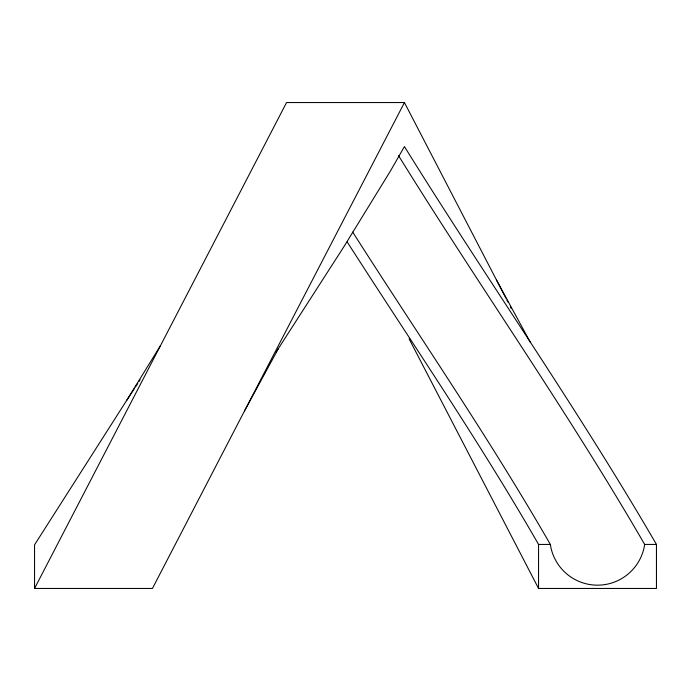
<?xml version="1.0" encoding="UTF-8"?>
<svg xmlns="http://www.w3.org/2000/svg" width="691" height="691" viewBox="0 0 691 691"><rect width="100%" height="100%" fill="white"/><g stroke="black" fill="none" stroke-linecap="round" stroke-linejoin="round"><path stroke-width="1.04" d="M404.442 102.544L152.443 588.456L34.55 588.456L286.558 102.544L404.442 102.544L505.89 298.149M244.554 410.851L278.447 348.463L343.738 246.946L390.208 171.368L404.442 146.57C487.224 279.959 577.641 408.614 656.45 544.43L656.45 588.456L538.557 588.456L409.115 338.866M34.55 588.456L34.55 544.828L126.66 400.426L160.554 345.5M126.66 400.426L134.261 388.774M135.427 386.986L137.759 383.401M138.934 381.613L140.1 379.817M276.106 352.047L278.447 348.463M347.262 242.049C411.568 342.477 479.122 440.988 538.557 544.43L550.347 544.43A47.662 47.662 0 0 0 644.66 544.43L656.45 544.43M352.686 232.072C418.893 335.973 488.934 437.567 550.347 544.43M398.577 155.708C479.286 286.109 567.847 411.637 644.66 544.43M496.553 280.149L530.446 342.537M506.874 300.041L507.85 301.932M510.312 306.666L511.288 308.566M538.557 544.43L538.557 588.456"/></g></svg>
